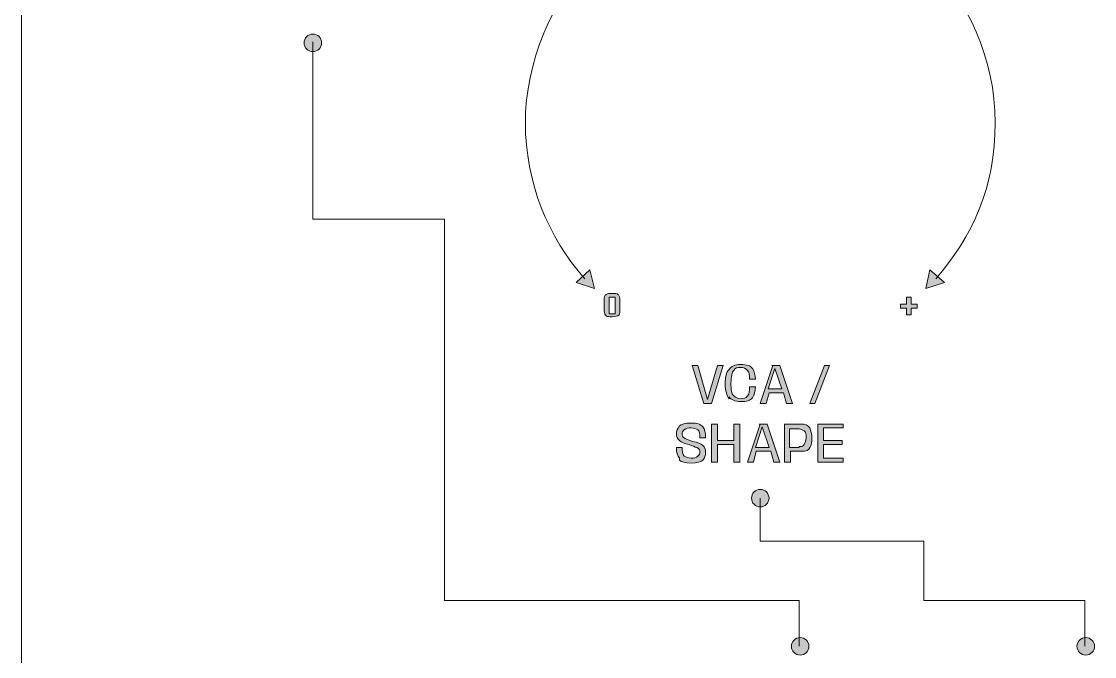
# Model space of a CAD drawing. Header units: millimetres. Extents: x 138 to 215, y 117 to 238.
# Drawn here: x 137.89 to 176.73, y 139.53 to 162.51 of the extents above; entities that cross this region are included whole.
import ezdxf

# ---------------------------------------------------------------- set-up
doc = ezdxf.new("R2010")
doc.units = ezdxf.units.MM
doc.header["$MEASUREMENT"] = 0
doc.layers.add('pink', color=7, linetype='Continuous', lineweight=0)

msp = doc.modelspace()

# ---------------------------------------------------------------- hatches: boundary and pattern name
at = {"layer": 'pink', "true_color": 0xf4a7b0, "transparency": 33554687}
h = msp.add_hatch(color=231, dxfattribs=at)
h.dxf.hatch_style = 2
edge = h.paths.add_edge_path()
edge.add_arc((148.44, 161.74), 0.317, 0, 360)
h = msp.add_hatch(color=231, dxfattribs=at)
h.dxf.hatch_style = 2
h.paths.add_polyline_path([(158.459, 153.52), (158.635, 152.85), (157.965, 153.061)])
h = msp.add_hatch(color=231, dxfattribs=at)
h.dxf.hatch_style = 2
h.paths.add_polyline_path([(170.771, 153.52), (170.63, 152.85), (171.3, 153.061)])
h = msp.add_hatch(color=231, dxfattribs=at)
h.dxf.hatch_style = 2
edge = h.paths.add_edge_path()
edge.add_spline(control_points=[(159.376, 151.933), (159.376, 151.933), (159.376, 152.003), (159.376, 152.038), (159.376, 152.038), (159.376, 152.426), (159.376, 152.426), (159.376, 152.462), (159.376, 152.497), (159.376, 152.532), (159.376, 152.532), (159.306, 152.532), (159.27, 152.532), (159.235, 152.532), (159.165, 152.532), (159.165, 152.532), (159.165, 152.532), (159.165, 152.462), (159.165, 152.426), (159.165, 152.426), (159.165, 152.038), (159.165, 152.038), (159.165, 152.003), (159.165, 151.968), (159.165, 151.933), (159.165, 151.933), (159.235, 151.933), (159.27, 151.933), (159.306, 151.933), (159.376, 151.933), (159.376, 151.933), (159.376, 151.933), (159.376, 151.933), (159.376, 151.933)], knot_values=[0, 0, 0, 0, 1, 1, 1, 2, 2, 2, 3, 3, 3, 4, 4, 4, 5, 5, 5, 6, 6, 6, 7, 7, 7, 8, 8, 8, 9, 9, 9, 10, 10, 10, 11, 11, 11, 11], degree=3, periodic=0)
edge = h.paths.add_edge_path()
edge.add_spline(control_points=[(159.059, 151.862), (159.023, 151.862), (158.988, 151.968), (158.988, 152.038), (158.988, 152.038), (158.988, 152.462), (158.988, 152.462), (158.988, 152.532), (158.988, 152.603), (159.059, 152.638), (159.129, 152.673), (159.165, 152.673), (159.27, 152.673), (159.376, 152.673), (159.447, 152.673), (159.482, 152.638), (159.517, 152.638), (159.553, 152.532), (159.553, 152.462), (159.553, 152.462), (159.553, 152.038), (159.553, 152.038), (159.553, 151.968), (159.553, 151.897), (159.482, 151.862), (159.447, 151.862), (159.376, 151.827), (159.27, 151.827), (159.165, 151.827), (159.094, 151.827), (159.059, 151.862)], knot_values=[0, 0, 0, 0, 1, 1, 1, 2, 2, 2, 3, 3, 3, 4, 4, 4, 5, 5, 5, 6, 6, 6, 7, 7, 7, 8, 8, 8, 9, 9, 9, 10, 10, 10, 10], degree=3, periodic=0)
edge.add_line((159.059, 151.862), (159.059, 151.862))
h = msp.add_hatch(color=231, dxfattribs=at)
h.dxf.hatch_style = 2
h.paths.add_polyline_path([(169.924, 152.144), (169.713, 152.144), (169.713, 152.285), (169.924, 152.285), (169.924, 152.532), (170.101, 152.532), (170.101, 152.285), (170.312, 152.285), (170.312, 152.144), (170.101, 152.144), (170.101, 151.897), (169.924, 151.897)])
h = msp.add_hatch(color=231, dxfattribs=at)
h.dxf.hatch_style = 2
h.paths.add_polyline_path([(162.163, 150.063), (162.375, 150.063), (162.728, 148.828), (163.08, 150.063), (163.292, 150.063), (162.869, 148.687), (162.586, 148.687)])
h = msp.add_hatch(color=231, dxfattribs=at)
h.dxf.hatch_style = 2
edge = h.paths.add_edge_path()
edge.add_spline(control_points=[(163.504, 148.863), (163.433, 148.969), (163.363, 149.146), (163.363, 149.393), (163.363, 149.64), (163.398, 149.816), (163.504, 149.922), (163.574, 150.028), (163.715, 150.098), (163.927, 150.098), (164.139, 150.098), (164.28, 150.063), (164.35, 149.957), (164.421, 149.851), (164.456, 149.71), (164.456, 149.569), (164.456, 149.569), (164.245, 149.569), (164.245, 149.569), (164.245, 149.71), (164.245, 149.816), (164.174, 149.886), (164.103, 149.957), (164.033, 149.992), (163.927, 149.992), (163.821, 149.992), (163.715, 149.992), (163.68, 149.886), (163.61, 149.816), (163.574, 149.675), (163.574, 149.428), (163.574, 149.181), (163.574, 149.04), (163.68, 148.969), (163.751, 148.899), (163.821, 148.863), (163.927, 148.863), (164.033, 148.863), (164.103, 148.863), (164.174, 148.969), (164.245, 149.04), (164.245, 149.146), (164.245, 149.287), (164.245, 149.287), (164.456, 149.287), (164.456, 149.287), (164.456, 149.146), (164.421, 149.005), (164.35, 148.899), (164.28, 148.793), (164.139, 148.758), (163.927, 148.758), (163.715, 148.758), (163.574, 148.828), (163.504, 148.934), (163.504, 148.934), (163.504, 148.863), (163.504, 148.863)], knot_values=[0, 0, 0, 0, 1, 1, 1, 2, 2, 2, 3, 3, 3, 4, 4, 4, 5, 5, 5, 6, 6, 6, 7, 7, 7, 8, 8, 8, 9, 9, 9, 10, 10, 10, 11, 11, 11, 12, 12, 12, 13, 13, 13, 14, 14, 14, 15, 15, 15, 16, 16, 16, 17, 17, 17, 18, 18, 18, 19, 19, 19, 19], degree=3, periodic=0)
h = msp.add_hatch(color=231, dxfattribs=at)
h.dxf.hatch_style = 2
edge = h.paths.add_edge_path()
edge.add_spline(control_points=[(165.409, 149.216), (165.409, 149.216), (165.162, 149.957), (165.162, 149.957), (165.162, 149.957), (165.162, 149.957), (165.162, 149.957), (165.162, 149.957), (164.915, 149.216), (164.915, 149.216), (164.915, 149.216), (165.373, 149.216), (165.373, 149.216), (165.373, 149.216), (165.409, 149.216), (165.409, 149.216), (165.409, 149.216), (165.409, 149.216), (165.409, 149.216)], knot_values=[0, 0, 0, 0, 1, 1, 1, 2, 2, 2, 3, 3, 3, 4, 4, 4, 5, 5, 5, 6, 6, 6, 6], degree=3, periodic=0)
edge = h.paths.add_edge_path()
edge.add_spline(control_points=[(165.056, 150.063), (165.056, 150.063), (165.338, 150.063), (165.338, 150.063), (165.338, 150.063), (165.797, 148.687), (165.797, 148.687), (165.797, 148.687), (165.585, 148.687), (165.585, 148.687), (165.585, 148.687), (165.479, 149.075), (165.479, 149.075), (165.479, 149.075), (164.95, 149.075), (164.95, 149.075), (164.95, 149.075), (164.844, 148.687), (164.844, 148.687), (164.844, 148.687), (164.633, 148.687), (164.633, 148.687), (164.633, 148.687), (165.091, 150.063), (165.091, 150.063), (165.091, 150.063), (165.056, 150.063), (165.056, 150.063)], knot_values=[0, 0, 0, 0, 1, 1, 1, 2, 2, 2, 3, 3, 3, 4, 4, 4, 5, 5, 5, 6, 6, 6, 7, 7, 7, 8, 8, 8, 9, 9, 9, 9], degree=3, periodic=0)
edge.add_line((165.056, 150.063), (165.056, 150.063))
h = msp.add_hatch(color=231, dxfattribs=at)
h.dxf.hatch_style = 2
h.paths.add_polyline_path([(166.961, 150.063), (167.137, 150.063), (166.608, 148.687), (166.432, 148.687)])
h = msp.add_hatch(color=231, dxfattribs=at)
h.dxf.hatch_style = 2
edge = h.paths.add_edge_path()
edge.add_spline(control_points=[(161.705, 146.711), (161.634, 146.782), (161.599, 146.923), (161.599, 147.1), (161.599, 147.1), (161.81, 147.1), (161.81, 147.1), (161.81, 146.958), (161.81, 146.853), (161.881, 146.782), (161.951, 146.747), (162.022, 146.711), (162.128, 146.711), (162.234, 146.711), (162.304, 146.711), (162.375, 146.782), (162.445, 146.817), (162.445, 146.888), (162.445, 146.923), (162.445, 146.958), (162.445, 147.064), (162.34, 147.1), (162.269, 147.1), (162.163, 147.17), (162.057, 147.205), (161.881, 147.241), (161.775, 147.276), (161.705, 147.346), (161.634, 147.417), (161.599, 147.488), (161.599, 147.593), (161.599, 147.699), (161.634, 147.77), (161.705, 147.876), (161.775, 147.946), (161.916, 147.981), (162.128, 147.981), (162.34, 147.981), (162.481, 147.946), (162.551, 147.84), (162.622, 147.77), (162.657, 147.629), (162.657, 147.452), (162.657, 147.452), (162.445, 147.452), (162.445, 147.452), (162.445, 147.593), (162.445, 147.699), (162.375, 147.735), (162.304, 147.77), (162.234, 147.805), (162.128, 147.805), (162.022, 147.805), (161.951, 147.805), (161.881, 147.735), (161.81, 147.699), (161.81, 147.629), (161.81, 147.593), (161.81, 147.558), (161.81, 147.452), (161.916, 147.417), (162.022, 147.382), (162.093, 147.346), (162.198, 147.311), (162.375, 147.276), (162.481, 147.241), (162.551, 147.17), (162.622, 147.1), (162.657, 147.029), (162.657, 146.923), (162.657, 146.817), (162.622, 146.711), (162.551, 146.641), (162.481, 146.57), (162.34, 146.535), (162.128, 146.535), (161.916, 146.535), (161.775, 146.57), (161.705, 146.641), (161.705, 146.641), (161.705, 146.711), (161.705, 146.711)], knot_values=[0, 0, 0, 0, 1, 1, 1, 2, 2, 2, 3, 3, 3, 4, 4, 4, 5, 5, 5, 6, 6, 6, 7, 7, 7, 8, 8, 8, 9, 9, 9, 10, 10, 10, 11, 11, 11, 12, 12, 12, 13, 13, 13, 14, 14, 14, 15, 15, 15, 16, 16, 16, 17, 17, 17, 18, 18, 18, 19, 19, 19, 20, 20, 20, 21, 21, 21, 22, 22, 22, 23, 23, 23, 24, 24, 24, 25, 25, 25, 26, 26, 26, 27, 27, 27, 27], degree=3, periodic=0)
h = msp.add_hatch(color=231, dxfattribs=at)
h.dxf.hatch_style = 2
h.paths.add_polyline_path([(162.869, 147.946), (163.08, 147.946), (163.08, 147.346), (163.68, 147.346), (163.68, 147.946), (163.892, 147.946), (163.892, 146.57), (163.68, 146.57), (163.68, 147.205), (163.08, 147.205), (163.08, 146.57), (162.869, 146.57)])
h = msp.add_hatch(color=231, dxfattribs=at)
h.dxf.hatch_style = 2
edge = h.paths.add_edge_path()
edge.add_spline(control_points=[(164.95, 147.1), (164.95, 147.1), (164.703, 147.84), (164.703, 147.84), (164.703, 147.84), (164.703, 147.84), (164.703, 147.84), (164.703, 147.84), (164.456, 147.1), (164.456, 147.1), (164.456, 147.1), (164.915, 147.1), (164.915, 147.1), (164.915, 147.1), (164.95, 147.1), (164.95, 147.1), (164.95, 147.1), (164.95, 147.1), (164.95, 147.1)], knot_values=[0, 0, 0, 0, 1, 1, 1, 2, 2, 2, 3, 3, 3, 4, 4, 4, 5, 5, 5, 6, 6, 6, 6], degree=3, periodic=0)
edge = h.paths.add_edge_path()
edge.add_spline(control_points=[(164.597, 147.946), (164.597, 147.946), (164.88, 147.946), (164.88, 147.946), (164.88, 147.946), (165.338, 146.57), (165.338, 146.57), (165.338, 146.57), (165.126, 146.57), (165.126, 146.57), (165.126, 146.57), (165.021, 146.958), (165.021, 146.958), (165.021, 146.958), (164.491, 146.958), (164.491, 146.958), (164.491, 146.958), (164.386, 146.57), (164.386, 146.57), (164.386, 146.57), (164.174, 146.57), (164.174, 146.57), (164.174, 146.57), (164.633, 147.946), (164.633, 147.946), (164.633, 147.946), (164.597, 147.946), (164.597, 147.946)], knot_values=[0, 0, 0, 0, 1, 1, 1, 2, 2, 2, 3, 3, 3, 4, 4, 4, 5, 5, 5, 6, 6, 6, 7, 7, 7, 8, 8, 8, 9, 9, 9, 9], degree=3, periodic=0)
edge.add_line((164.597, 147.946), (164.597, 147.946))
h = msp.add_hatch(color=231, dxfattribs=at)
h.dxf.hatch_style = 2
edge = h.paths.add_edge_path()
edge.add_spline(control_points=[(166.044, 147.135), (166.15, 147.135), (166.185, 147.135), (166.22, 147.205), (166.255, 147.276), (166.291, 147.346), (166.291, 147.452), (166.291, 147.558), (166.291, 147.664), (166.22, 147.699), (166.15, 147.735), (166.114, 147.77), (166.044, 147.77), (166.044, 147.77), (165.691, 147.77), (165.691, 147.77), (165.691, 147.77), (165.691, 147.1), (165.691, 147.1), (165.691, 147.1), (166.044, 147.1), (166.044, 147.1), (166.044, 147.1), (166.044, 147.135), (166.044, 147.135), (166.044, 147.135), (166.044, 147.135), (166.044, 147.135)], knot_values=[0, 0, 0, 0, 1, 1, 1, 2, 2, 2, 3, 3, 3, 4, 4, 4, 5, 5, 5, 6, 6, 6, 7, 7, 7, 8, 8, 8, 9, 9, 9, 9], degree=3, periodic=0)
edge = h.paths.add_edge_path()
edge.add_spline(control_points=[(165.515, 147.946), (165.515, 147.946), (166.114, 147.946), (166.114, 147.946), (166.255, 147.946), (166.361, 147.911), (166.432, 147.805), (166.467, 147.699), (166.502, 147.593), (166.502, 147.452), (166.502, 147.311), (166.502, 147.205), (166.432, 147.1), (166.396, 146.994), (166.291, 146.958), (166.114, 146.958), (166.114, 146.958), (165.726, 146.958), (165.726, 146.958), (165.726, 146.958), (165.726, 146.57), (165.726, 146.57), (165.726, 146.57), (165.515, 146.57), (165.515, 146.57), (165.515, 146.57), (165.515, 147.946), (165.515, 147.946)], knot_values=[0, 0, 0, 0, 1, 1, 1, 2, 2, 2, 3, 3, 3, 4, 4, 4, 5, 5, 5, 6, 6, 6, 7, 7, 7, 8, 8, 8, 9, 9, 9, 9], degree=3, periodic=0)
edge.add_line((165.515, 147.946), (165.515, 147.946))
h = msp.add_hatch(color=231, dxfattribs=at)
h.dxf.hatch_style = 2
h.paths.add_polyline_path([(166.714, 147.946), (167.631, 147.946), (167.631, 147.805), (166.926, 147.805), (166.926, 147.346), (167.596, 147.346), (167.596, 147.205), (166.926, 147.205), (166.926, 146.711), (167.631, 146.711), (167.631, 146.57), (166.714, 146.57), (166.714, 147.946)])
h = msp.add_hatch(color=231, dxfattribs=at)
h.dxf.hatch_style = 2
edge = h.paths.add_edge_path()
edge.add_arc((164.633, 145.265), 0.317, 0, 360)
h = msp.add_hatch(color=231, dxfattribs=at)
h.dxf.hatch_style = 2
edge = h.paths.add_edge_path()
edge.add_arc((166.079, 139.903), 0.317, 0, 360)
h = msp.add_hatch(color=231, dxfattribs=at)
h.dxf.hatch_style = 2
edge = h.paths.add_edge_path()
edge.add_arc((176.415, 139.903), 0.317, 0, 360)

# ---------------------------------------------------------------- linework, layer by layer
at = {"layer": 'pink', "color": 231, "lineweight": 18, "true_color": 0xf4a7b0}
for points in [[(155.778, 126.391), (155.778, 125.227), (137.892, 125.227), (137.892, 184.494), (139.233, 184.494)], [(166.044, 139.903), (166.044, 141.561), (153.203, 141.561), (153.203, 155.355), (148.44, 155.355), (148.44, 161.775)], [(176.38, 139.903), (176.38, 141.561), (170.559, 141.561), (170.559, 143.713), (164.633, 143.713), (164.633, 145.265)]]:
    msp.add_lwpolyline(points, dxfattribs=at)
at = {"layer": 'pink', "color": 18, "lineweight": 0, "true_color": 0x000000}
for points in [[(158.459, 153.52), (158.635, 152.85), (157.965, 153.061)], [(158.459, 153.52), (158.635, 152.85), (157.965, 153.061)], [(170.771, 153.52), (170.63, 152.85), (171.3, 153.061)], [(170.771, 153.52), (170.63, 152.85), (171.3, 153.061)], [(169.924, 152.144), (169.713, 152.144), (169.713, 152.285), (169.924, 152.285), (169.924, 152.532), (170.101, 152.532), (170.101, 152.285), (170.312, 152.285), (170.312, 152.144), (170.101, 152.144), (170.101, 151.897), (169.924, 151.897)], [(169.924, 152.144), (169.713, 152.144), (169.713, 152.285), (169.924, 152.285), (169.924, 152.532), (170.101, 152.532), (170.101, 152.285), (170.312, 152.285), (170.312, 152.144), (170.101, 152.144), (170.101, 151.897), (169.924, 151.897)], [(162.163, 150.063), (162.375, 150.063), (162.728, 148.828), (162.728, 148.828), (163.08, 150.063), (163.292, 150.063), (162.869, 148.687), (162.586, 148.687)], [(162.163, 150.063), (162.375, 150.063), (162.728, 148.828), (162.728, 148.828), (163.08, 150.063), (163.292, 150.063), (162.869, 148.687), (162.586, 148.687)], [(165.056, 150.063), (165.338, 150.063), (165.797, 148.687), (165.585, 148.687), (165.479, 149.075), (164.95, 149.075), (164.844, 148.687), (164.633, 148.687), (165.091, 150.063)], [(165.056, 150.063), (165.338, 150.063), (165.797, 148.687), (165.585, 148.687), (165.479, 149.075), (164.95, 149.075), (164.844, 148.687), (164.633, 148.687), (165.091, 150.063)], [(165.409, 149.216), (165.162, 149.957), (165.162, 149.957), (164.915, 149.216), (165.373, 149.216)], [(165.409, 149.216), (165.162, 149.957), (165.162, 149.957), (164.915, 149.216), (165.373, 149.216)], [(166.961, 150.063), (167.137, 150.063), (166.608, 148.687), (166.432, 148.687)], [(166.961, 150.063), (167.137, 150.063), (166.608, 148.687), (166.432, 148.687)], [(162.869, 147.946), (163.08, 147.946), (163.08, 147.346), (163.68, 147.346), (163.68, 147.946), (163.892, 147.946), (163.892, 146.57), (163.68, 146.57), (163.68, 147.205), (163.08, 147.205), (163.08, 146.57), (162.869, 146.57)], [(162.869, 147.946), (163.08, 147.946), (163.08, 147.346), (163.68, 147.346), (163.68, 147.946), (163.892, 147.946), (163.892, 146.57), (163.68, 146.57), (163.68, 147.205), (163.08, 147.205), (163.08, 146.57), (162.869, 146.57)], [(164.597, 147.946), (164.88, 147.946), (165.338, 146.57), (165.126, 146.57), (165.021, 146.958), (164.491, 146.958), (164.386, 146.57), (164.174, 146.57), (164.633, 147.946)], [(164.597, 147.946), (164.88, 147.946), (165.338, 146.57), (165.126, 146.57), (165.021, 146.958), (164.491, 146.958), (164.386, 146.57), (164.174, 146.57), (164.633, 147.946)], [(164.95, 147.1), (164.703, 147.84), (164.703, 147.84), (164.456, 147.1), (164.915, 147.1)], [(164.95, 147.1), (164.703, 147.84), (164.703, 147.84), (164.456, 147.1), (164.915, 147.1)], [(166.714, 147.946), (167.631, 147.946), (167.631, 147.805), (166.926, 147.805), (166.926, 147.346), (167.596, 147.346), (167.596, 147.205), (166.926, 147.205), (166.926, 146.711), (167.631, 146.711), (167.631, 146.57), (166.714, 146.57), (166.714, 147.946)], [(166.714, 147.946), (167.631, 147.946), (167.631, 147.805), (166.926, 147.805), (166.926, 147.346), (167.596, 147.346), (167.596, 147.205), (166.926, 147.205), (166.926, 146.711), (167.631, 146.711), (167.631, 146.57), (166.714, 146.57), (166.714, 147.946)]]:
    msp.add_lwpolyline(points, close=True, dxfattribs=at)
at = {"layer": 'pink'}
for points in [[(158.459, 153.52), (158.635, 152.85), (157.965, 153.061)], [(170.771, 153.52), (170.63, 152.85), (171.3, 153.061)], [(169.924, 152.144), (169.713, 152.144), (169.713, 152.285), (169.924, 152.285), (169.924, 152.532), (170.101, 152.532), (170.101, 152.285), (170.312, 152.285), (170.312, 152.144), (170.101, 152.144), (170.101, 151.897), (169.924, 151.897)], [(162.163, 150.063), (162.375, 150.063), (162.728, 148.828), (163.08, 150.063), (163.292, 150.063), (162.869, 148.687), (162.586, 148.687)], [(166.961, 150.063), (167.137, 150.063), (166.608, 148.687), (166.432, 148.687)], [(162.869, 147.946), (163.08, 147.946), (163.08, 147.346), (163.68, 147.346), (163.68, 147.946), (163.892, 147.946), (163.892, 146.57), (163.68, 146.57), (163.68, 147.205), (163.08, 147.205), (163.08, 146.57), (162.869, 146.57)], [(166.714, 147.946), (167.631, 147.946), (167.631, 147.805), (166.926, 147.805), (166.926, 147.346), (167.596, 147.346), (167.596, 147.205), (166.926, 147.205), (166.926, 146.711), (167.631, 146.711), (167.631, 146.57), (166.714, 146.57), (166.714, 147.946)]]:
    msp.add_lwpolyline(points, close=True, dxfattribs=at)
at = {"layer": 'pink', "color": 18, "lineweight": 0, "true_color": 0x000000}
for centre in [(148.44, 161.74), (148.44, 161.74), (164.633, 145.265), (164.633, 145.265), (166.079, 139.903), (166.079, 139.903), (176.415, 139.903), (176.415, 139.903)]:
    msp.add_circle(centre, 0.317, dxfattribs=at)
at = {"layer": 'pink'}
for centre in [(148.44, 161.74), (164.633, 145.265), (166.079, 139.903), (176.415, 139.903)]:
    msp.add_circle(centre, 0.317, dxfattribs=at)
at = {"layer": 'pink', "color": 231, "lineweight": 18, "true_color": 0xf4a7b0}
msp.add_open_spline([(158.283, 153.203), (156.942, 154.72), (156.131, 156.695), (156.131, 158.847), (156.131, 160.999), (157.083, 163.327), (158.635, 164.844), (160.188, 166.361), (162.304, 167.349), (164.633, 167.349), (166.961, 167.349), (169.113, 166.396), (170.63, 164.844), (172.147, 163.292), (173.135, 161.175), (173.135, 158.847), (173.135, 156.519), (172.323, 154.72), (170.983, 153.203)], degree=3, knots=[0, 0, 0, 0, 1, 1, 1, 2, 2, 2, 3, 3, 3, 4, 4, 4, 5, 5, 5, 6, 6, 6, 6], dxfattribs=at)
at = {"layer": 'pink', "color": 18, "lineweight": 0, "true_color": 0x000000}
for points, knots in [([(159.059, 151.862), (159.023, 151.862), (158.988, 151.968), (158.988, 152.038), (158.988, 152.038), (158.988, 152.462), (158.988, 152.462), (158.988, 152.532), (158.988, 152.603), (159.059, 152.638), (159.129, 152.673), (159.165, 152.673), (159.27, 152.673), (159.376, 152.673), (159.447, 152.673), (159.482, 152.638), (159.517, 152.638), (159.553, 152.532), (159.553, 152.462), (159.553, 152.462), (159.553, 152.038), (159.553, 152.038), (159.553, 151.968), (159.553, 151.897), (159.482, 151.862), (159.447, 151.862), (159.376, 151.827), (159.27, 151.827), (159.165, 151.827), (159.094, 151.827), (159.059, 151.862)], [0, 0, 0, 0, 1, 1, 1, 2, 2, 2, 3, 3, 3, 4, 4, 4, 5, 5, 5, 6, 6, 6, 7, 7, 7, 8, 8, 8, 9, 9, 9, 10, 10, 10, 10]), ([(159.059, 151.862), (159.023, 151.862), (158.988, 151.968), (158.988, 152.038), (158.988, 152.038), (158.988, 152.462), (158.988, 152.462), (158.988, 152.532), (158.988, 152.603), (159.059, 152.638), (159.129, 152.673), (159.165, 152.673), (159.27, 152.673), (159.376, 152.673), (159.447, 152.673), (159.482, 152.638), (159.517, 152.638), (159.553, 152.532), (159.553, 152.462), (159.553, 152.462), (159.553, 152.038), (159.553, 152.038), (159.553, 151.968), (159.553, 151.897), (159.482, 151.862), (159.447, 151.862), (159.376, 151.827), (159.27, 151.827), (159.165, 151.827), (159.094, 151.827), (159.059, 151.862)], [0, 0, 0, 0, 1, 1, 1, 2, 2, 2, 3, 3, 3, 4, 4, 4, 5, 5, 5, 6, 6, 6, 7, 7, 7, 8, 8, 8, 9, 9, 9, 10, 10, 10, 10]), ([(159.376, 151.933), (159.376, 151.933), (159.376, 152.003), (159.376, 152.038), (159.376, 152.038), (159.376, 152.426), (159.376, 152.426), (159.376, 152.462), (159.376, 152.497), (159.376, 152.532), (159.376, 152.532), (159.306, 152.532), (159.27, 152.532), (159.235, 152.532), (159.165, 152.532), (159.165, 152.532), (159.165, 152.532), (159.165, 152.462), (159.165, 152.426), (159.165, 152.426), (159.165, 152.038), (159.165, 152.038), (159.165, 152.003), (159.165, 151.968), (159.165, 151.933), (159.165, 151.933), (159.235, 151.933), (159.27, 151.933), (159.306, 151.933), (159.376, 151.933), (159.376, 151.933)], [0, 0, 0, 0, 1, 1, 1, 2, 2, 2, 3, 3, 3, 4, 4, 4, 5, 5, 5, 6, 6, 6, 7, 7, 7, 8, 8, 8, 9, 9, 9, 10, 10, 10, 10]), ([(159.376, 151.933), (159.376, 151.933), (159.376, 152.003), (159.376, 152.038), (159.376, 152.038), (159.376, 152.426), (159.376, 152.426), (159.376, 152.462), (159.376, 152.497), (159.376, 152.532), (159.376, 152.532), (159.306, 152.532), (159.27, 152.532), (159.235, 152.532), (159.165, 152.532), (159.165, 152.532), (159.165, 152.532), (159.165, 152.462), (159.165, 152.426), (159.165, 152.426), (159.165, 152.038), (159.165, 152.038), (159.165, 152.003), (159.165, 151.968), (159.165, 151.933), (159.165, 151.933), (159.235, 151.933), (159.27, 151.933), (159.306, 151.933), (159.376, 151.933), (159.376, 151.933)], [0, 0, 0, 0, 1, 1, 1, 2, 2, 2, 3, 3, 3, 4, 4, 4, 5, 5, 5, 6, 6, 6, 7, 7, 7, 8, 8, 8, 9, 9, 9, 10, 10, 10, 10]), ([(163.504, 148.863), (163.433, 148.969), (163.363, 149.146), (163.363, 149.393), (163.363, 149.64), (163.398, 149.816), (163.504, 149.922), (163.574, 150.028), (163.715, 150.098), (163.927, 150.098), (164.139, 150.098), (164.28, 150.063), (164.35, 149.957), (164.421, 149.851), (164.456, 149.71), (164.456, 149.569), (164.456, 149.569), (164.245, 149.569), (164.245, 149.569), (164.245, 149.71), (164.245, 149.816), (164.174, 149.886), (164.103, 149.957), (164.033, 149.992), (163.927, 149.992), (163.821, 149.992), (163.715, 149.992), (163.68, 149.886), (163.61, 149.816), (163.574, 149.675), (163.574, 149.428), (163.574, 149.181), (163.574, 149.04), (163.68, 148.969), (163.751, 148.899), (163.821, 148.863), (163.927, 148.863), (164.033, 148.863), (164.103, 148.863), (164.174, 148.969), (164.245, 149.04), (164.245, 149.146), (164.245, 149.287), (164.245, 149.287), (164.456, 149.287), (164.456, 149.287), (164.456, 149.146), (164.421, 149.005), (164.35, 148.899), (164.28, 148.793), (164.139, 148.758), (163.927, 148.758), (163.715, 148.758), (163.574, 148.828), (163.504, 148.934), (163.504, 148.934), (163.504, 148.863), (163.504, 148.863)], [0, 0, 0, 0, 1, 1, 1, 2, 2, 2, 3, 3, 3, 4, 4, 4, 5, 5, 5, 6, 6, 6, 7, 7, 7, 8, 8, 8, 9, 9, 9, 10, 10, 10, 11, 11, 11, 12, 12, 12, 13, 13, 13, 14, 14, 14, 15, 15, 15, 16, 16, 16, 17, 17, 17, 18, 18, 18, 19, 19, 19, 19]), ([(163.504, 148.863), (163.433, 148.969), (163.363, 149.146), (163.363, 149.393), (163.363, 149.64), (163.398, 149.816), (163.504, 149.922), (163.574, 150.028), (163.715, 150.098), (163.927, 150.098), (164.139, 150.098), (164.28, 150.063), (164.35, 149.957), (164.421, 149.851), (164.456, 149.71), (164.456, 149.569), (164.456, 149.569), (164.245, 149.569), (164.245, 149.569), (164.245, 149.71), (164.245, 149.816), (164.174, 149.886), (164.103, 149.957), (164.033, 149.992), (163.927, 149.992), (163.821, 149.992), (163.715, 149.992), (163.68, 149.886), (163.61, 149.816), (163.574, 149.675), (163.574, 149.428), (163.574, 149.181), (163.574, 149.04), (163.68, 148.969), (163.751, 148.899), (163.821, 148.863), (163.927, 148.863), (164.033, 148.863), (164.103, 148.863), (164.174, 148.969), (164.245, 149.04), (164.245, 149.146), (164.245, 149.287), (164.245, 149.287), (164.456, 149.287), (164.456, 149.287), (164.456, 149.146), (164.421, 149.005), (164.35, 148.899), (164.28, 148.793), (164.139, 148.758), (163.927, 148.758), (163.715, 148.758), (163.574, 148.828), (163.504, 148.934), (163.504, 148.934), (163.504, 148.863), (163.504, 148.863)], [0, 0, 0, 0, 1, 1, 1, 2, 2, 2, 3, 3, 3, 4, 4, 4, 5, 5, 5, 6, 6, 6, 7, 7, 7, 8, 8, 8, 9, 9, 9, 10, 10, 10, 11, 11, 11, 12, 12, 12, 13, 13, 13, 14, 14, 14, 15, 15, 15, 16, 16, 16, 17, 17, 17, 18, 18, 18, 19, 19, 19, 19]), ([(161.705, 146.711), (161.634, 146.782), (161.599, 146.923), (161.599, 147.1), (161.599, 147.1), (161.81, 147.1), (161.81, 147.1), (161.81, 146.958), (161.81, 146.853), (161.881, 146.782), (161.951, 146.747), (162.022, 146.711), (162.128, 146.711), (162.234, 146.711), (162.304, 146.711), (162.375, 146.782), (162.445, 146.817), (162.445, 146.888), (162.445, 146.923), (162.445, 146.958), (162.445, 147.064), (162.34, 147.1), (162.269, 147.1), (162.163, 147.17), (162.057, 147.205), (161.881, 147.241), (161.775, 147.276), (161.705, 147.346), (161.634, 147.417), (161.599, 147.488), (161.599, 147.593), (161.599, 147.699), (161.634, 147.77), (161.705, 147.876), (161.775, 147.946), (161.916, 147.981), (162.128, 147.981), (162.34, 147.981), (162.481, 147.946), (162.551, 147.84), (162.622, 147.77), (162.657, 147.629), (162.657, 147.452), (162.657, 147.452), (162.445, 147.452), (162.445, 147.452), (162.445, 147.593), (162.445, 147.699), (162.375, 147.735), (162.304, 147.77), (162.234, 147.805), (162.128, 147.805), (162.022, 147.805), (161.951, 147.805), (161.881, 147.735), (161.81, 147.699), (161.81, 147.629), (161.81, 147.593), (161.81, 147.558), (161.81, 147.452), (161.916, 147.417), (162.022, 147.382), (162.093, 147.346), (162.198, 147.311), (162.375, 147.276), (162.481, 147.241), (162.551, 147.17), (162.622, 147.1), (162.657, 147.029), (162.657, 146.923), (162.657, 146.817), (162.622, 146.711), (162.551, 146.641), (162.481, 146.57), (162.34, 146.535), (162.128, 146.535), (161.916, 146.535), (161.775, 146.57), (161.705, 146.641), (161.705, 146.641), (161.705, 146.711), (161.705, 146.711)], [0, 0, 0, 0, 1, 1, 1, 2, 2, 2, 3, 3, 3, 4, 4, 4, 5, 5, 5, 6, 6, 6, 7, 7, 7, 8, 8, 8, 9, 9, 9, 10, 10, 10, 11, 11, 11, 12, 12, 12, 13, 13, 13, 14, 14, 14, 15, 15, 15, 16, 16, 16, 17, 17, 17, 18, 18, 18, 19, 19, 19, 20, 20, 20, 21, 21, 21, 22, 22, 22, 23, 23, 23, 24, 24, 24, 25, 25, 25, 26, 26, 26, 27, 27, 27, 27]), ([(161.705, 146.711), (161.634, 146.782), (161.599, 146.923), (161.599, 147.1), (161.599, 147.1), (161.81, 147.1), (161.81, 147.1), (161.81, 146.958), (161.81, 146.853), (161.881, 146.782), (161.951, 146.747), (162.022, 146.711), (162.128, 146.711), (162.234, 146.711), (162.304, 146.711), (162.375, 146.782), (162.445, 146.817), (162.445, 146.888), (162.445, 146.923), (162.445, 146.958), (162.445, 147.064), (162.34, 147.1), (162.269, 147.1), (162.163, 147.17), (162.057, 147.205), (161.881, 147.241), (161.775, 147.276), (161.705, 147.346), (161.634, 147.417), (161.599, 147.488), (161.599, 147.593), (161.599, 147.699), (161.634, 147.77), (161.705, 147.876), (161.775, 147.946), (161.916, 147.981), (162.128, 147.981), (162.34, 147.981), (162.481, 147.946), (162.551, 147.84), (162.622, 147.77), (162.657, 147.629), (162.657, 147.452), (162.657, 147.452), (162.445, 147.452), (162.445, 147.452), (162.445, 147.593), (162.445, 147.699), (162.375, 147.735), (162.304, 147.77), (162.234, 147.805), (162.128, 147.805), (162.022, 147.805), (161.951, 147.805), (161.881, 147.735), (161.81, 147.699), (161.81, 147.629), (161.81, 147.593), (161.81, 147.558), (161.81, 147.452), (161.916, 147.417), (162.022, 147.382), (162.093, 147.346), (162.198, 147.311), (162.375, 147.276), (162.481, 147.241), (162.551, 147.17), (162.622, 147.1), (162.657, 147.029), (162.657, 146.923), (162.657, 146.817), (162.622, 146.711), (162.551, 146.641), (162.481, 146.57), (162.34, 146.535), (162.128, 146.535), (161.916, 146.535), (161.775, 146.57), (161.705, 146.641), (161.705, 146.641), (161.705, 146.711), (161.705, 146.711)], [0, 0, 0, 0, 1, 1, 1, 2, 2, 2, 3, 3, 3, 4, 4, 4, 5, 5, 5, 6, 6, 6, 7, 7, 7, 8, 8, 8, 9, 9, 9, 10, 10, 10, 11, 11, 11, 12, 12, 12, 13, 13, 13, 14, 14, 14, 15, 15, 15, 16, 16, 16, 17, 17, 17, 18, 18, 18, 19, 19, 19, 20, 20, 20, 21, 21, 21, 22, 22, 22, 23, 23, 23, 24, 24, 24, 25, 25, 25, 26, 26, 26, 27, 27, 27, 27]), ([(165.515, 147.946), (165.515, 147.946), (166.114, 147.946), (166.114, 147.946), (166.255, 147.946), (166.361, 147.911), (166.432, 147.805), (166.467, 147.699), (166.502, 147.593), (166.502, 147.452), (166.502, 147.311), (166.502, 147.205), (166.432, 147.1), (166.396, 146.994), (166.291, 146.958), (166.114, 146.958), (166.114, 146.958), (165.726, 146.958), (165.726, 146.958), (165.726, 146.958), (165.726, 146.57), (165.726, 146.57), (165.726, 146.57), (165.515, 146.57), (165.515, 146.57), (165.515, 146.57), (165.515, 147.946), (165.515, 147.946)], [0, 0, 0, 0, 1, 1, 1, 2, 2, 2, 3, 3, 3, 4, 4, 4, 5, 5, 5, 6, 6, 6, 7, 7, 7, 8, 8, 8, 9, 9, 9, 9]), ([(165.515, 147.946), (165.515, 147.946), (166.114, 147.946), (166.114, 147.946), (166.255, 147.946), (166.361, 147.911), (166.432, 147.805), (166.467, 147.699), (166.502, 147.593), (166.502, 147.452), (166.502, 147.311), (166.502, 147.205), (166.432, 147.1), (166.396, 146.994), (166.291, 146.958), (166.114, 146.958), (166.114, 146.958), (165.726, 146.958), (165.726, 146.958), (165.726, 146.958), (165.726, 146.57), (165.726, 146.57), (165.726, 146.57), (165.515, 146.57), (165.515, 146.57), (165.515, 146.57), (165.515, 147.946), (165.515, 147.946)], [0, 0, 0, 0, 1, 1, 1, 2, 2, 2, 3, 3, 3, 4, 4, 4, 5, 5, 5, 6, 6, 6, 7, 7, 7, 8, 8, 8, 9, 9, 9, 9]), ([(166.044, 147.135), (166.15, 147.135), (166.185, 147.135), (166.22, 147.205), (166.255, 147.276), (166.291, 147.346), (166.291, 147.452), (166.291, 147.558), (166.291, 147.664), (166.22, 147.699), (166.15, 147.735), (166.114, 147.77), (166.044, 147.77), (166.044, 147.77), (165.691, 147.77), (165.691, 147.77), (165.691, 147.77), (165.691, 147.1), (165.691, 147.1), (165.691, 147.1), (166.044, 147.1), (166.044, 147.1), (166.044, 147.1), (166.044, 147.135), (166.044, 147.135)], [0, 0, 0, 0, 1, 1, 1, 2, 2, 2, 3, 3, 3, 4, 4, 4, 5, 5, 5, 6, 6, 6, 7, 7, 7, 8, 8, 8, 8]), ([(166.044, 147.135), (166.15, 147.135), (166.185, 147.135), (166.22, 147.205), (166.255, 147.276), (166.291, 147.346), (166.291, 147.452), (166.291, 147.558), (166.291, 147.664), (166.22, 147.699), (166.15, 147.735), (166.114, 147.77), (166.044, 147.77), (166.044, 147.77), (165.691, 147.77), (165.691, 147.77), (165.691, 147.77), (165.691, 147.1), (165.691, 147.1), (165.691, 147.1), (166.044, 147.1), (166.044, 147.1), (166.044, 147.1), (166.044, 147.135), (166.044, 147.135)], [0, 0, 0, 0, 1, 1, 1, 2, 2, 2, 3, 3, 3, 4, 4, 4, 5, 5, 5, 6, 6, 6, 7, 7, 7, 8, 8, 8, 8])]:
    msp.add_open_spline(points, degree=3, knots=knots, dxfattribs=at)
at = {"layer": 'pink'}
for points, knots in [([(159.059, 151.862), (159.023, 151.862), (158.988, 151.968), (158.988, 152.038), (158.988, 152.038), (158.988, 152.462), (158.988, 152.462), (158.988, 152.532), (158.988, 152.603), (159.059, 152.638), (159.129, 152.673), (159.165, 152.673), (159.27, 152.673), (159.376, 152.673), (159.447, 152.673), (159.482, 152.638), (159.517, 152.638), (159.553, 152.532), (159.553, 152.462), (159.553, 152.462), (159.553, 152.038), (159.553, 152.038), (159.553, 151.968), (159.553, 151.897), (159.482, 151.862), (159.447, 151.862), (159.376, 151.827), (159.27, 151.827), (159.165, 151.827), (159.094, 151.827), (159.059, 151.862)], [0, 0, 0, 0, 1, 1, 1, 2, 2, 2, 3, 3, 3, 4, 4, 4, 5, 5, 5, 6, 6, 6, 7, 7, 7, 8, 8, 8, 9, 9, 9, 10, 10, 10, 10]), ([(159.376, 151.933), (159.376, 151.933), (159.376, 152.003), (159.376, 152.038), (159.376, 152.038), (159.376, 152.426), (159.376, 152.426), (159.376, 152.462), (159.376, 152.497), (159.376, 152.532), (159.376, 152.532), (159.306, 152.532), (159.27, 152.532), (159.235, 152.532), (159.165, 152.532), (159.165, 152.532), (159.165, 152.532), (159.165, 152.462), (159.165, 152.426), (159.165, 152.426), (159.165, 152.038), (159.165, 152.038), (159.165, 152.003), (159.165, 151.968), (159.165, 151.933), (159.165, 151.933), (159.235, 151.933), (159.27, 151.933), (159.306, 151.933), (159.376, 151.933), (159.376, 151.933), (159.376, 151.933), (159.376, 151.933), (159.376, 151.933)], [0, 0, 0, 0, 1, 1, 1, 2, 2, 2, 3, 3, 3, 4, 4, 4, 5, 5, 5, 6, 6, 6, 7, 7, 7, 8, 8, 8, 9, 9, 9, 10, 10, 10, 11, 11, 11, 11]), ([(163.504, 148.863), (163.433, 148.969), (163.363, 149.146), (163.363, 149.393), (163.363, 149.64), (163.398, 149.816), (163.504, 149.922), (163.574, 150.028), (163.715, 150.098), (163.927, 150.098), (164.139, 150.098), (164.28, 150.063), (164.35, 149.957), (164.421, 149.851), (164.456, 149.71), (164.456, 149.569), (164.456, 149.569), (164.245, 149.569), (164.245, 149.569), (164.245, 149.71), (164.245, 149.816), (164.174, 149.886), (164.103, 149.957), (164.033, 149.992), (163.927, 149.992), (163.821, 149.992), (163.715, 149.992), (163.68, 149.886), (163.61, 149.816), (163.574, 149.675), (163.574, 149.428), (163.574, 149.181), (163.574, 149.04), (163.68, 148.969), (163.751, 148.899), (163.821, 148.863), (163.927, 148.863), (164.033, 148.863), (164.103, 148.863), (164.174, 148.969), (164.245, 149.04), (164.245, 149.146), (164.245, 149.287), (164.245, 149.287), (164.456, 149.287), (164.456, 149.287), (164.456, 149.146), (164.421, 149.005), (164.35, 148.899), (164.28, 148.793), (164.139, 148.758), (163.927, 148.758), (163.715, 148.758), (163.574, 148.828), (163.504, 148.934), (163.504, 148.934), (163.504, 148.863), (163.504, 148.863)], [0, 0, 0, 0, 1, 1, 1, 2, 2, 2, 3, 3, 3, 4, 4, 4, 5, 5, 5, 6, 6, 6, 7, 7, 7, 8, 8, 8, 9, 9, 9, 10, 10, 10, 11, 11, 11, 12, 12, 12, 13, 13, 13, 14, 14, 14, 15, 15, 15, 16, 16, 16, 17, 17, 17, 18, 18, 18, 19, 19, 19, 19]), ([(165.056, 150.063), (165.056, 150.063), (165.338, 150.063), (165.338, 150.063), (165.338, 150.063), (165.797, 148.687), (165.797, 148.687), (165.797, 148.687), (165.585, 148.687), (165.585, 148.687), (165.585, 148.687), (165.479, 149.075), (165.479, 149.075), (165.479, 149.075), (164.95, 149.075), (164.95, 149.075), (164.95, 149.075), (164.844, 148.687), (164.844, 148.687), (164.844, 148.687), (164.633, 148.687), (164.633, 148.687), (164.633, 148.687), (165.091, 150.063), (165.091, 150.063), (165.091, 150.063), (165.056, 150.063), (165.056, 150.063)], [0, 0, 0, 0, 1, 1, 1, 2, 2, 2, 3, 3, 3, 4, 4, 4, 5, 5, 5, 6, 6, 6, 7, 7, 7, 8, 8, 8, 9, 9, 9, 9]), ([(165.409, 149.216), (165.409, 149.216), (165.162, 149.957), (165.162, 149.957), (165.162, 149.957), (165.162, 149.957), (165.162, 149.957), (165.162, 149.957), (164.915, 149.216), (164.915, 149.216), (164.915, 149.216), (165.373, 149.216), (165.373, 149.216), (165.373, 149.216), (165.409, 149.216), (165.409, 149.216), (165.409, 149.216), (165.409, 149.216), (165.409, 149.216)], [0, 0, 0, 0, 1, 1, 1, 2, 2, 2, 3, 3, 3, 4, 4, 4, 5, 5, 5, 6, 6, 6, 6]), ([(161.705, 146.711), (161.634, 146.782), (161.599, 146.923), (161.599, 147.1), (161.599, 147.1), (161.81, 147.1), (161.81, 147.1), (161.81, 146.958), (161.81, 146.853), (161.881, 146.782), (161.951, 146.747), (162.022, 146.711), (162.128, 146.711), (162.234, 146.711), (162.304, 146.711), (162.375, 146.782), (162.445, 146.817), (162.445, 146.888), (162.445, 146.923), (162.445, 146.958), (162.445, 147.064), (162.34, 147.1), (162.269, 147.1), (162.163, 147.17), (162.057, 147.205), (161.881, 147.241), (161.775, 147.276), (161.705, 147.346), (161.634, 147.417), (161.599, 147.488), (161.599, 147.593), (161.599, 147.699), (161.634, 147.77), (161.705, 147.876), (161.775, 147.946), (161.916, 147.981), (162.128, 147.981), (162.34, 147.981), (162.481, 147.946), (162.551, 147.84), (162.622, 147.77), (162.657, 147.629), (162.657, 147.452), (162.657, 147.452), (162.445, 147.452), (162.445, 147.452), (162.445, 147.593), (162.445, 147.699), (162.375, 147.735), (162.304, 147.77), (162.234, 147.805), (162.128, 147.805), (162.022, 147.805), (161.951, 147.805), (161.881, 147.735), (161.81, 147.699), (161.81, 147.629), (161.81, 147.593), (161.81, 147.558), (161.81, 147.452), (161.916, 147.417), (162.022, 147.382), (162.093, 147.346), (162.198, 147.311), (162.375, 147.276), (162.481, 147.241), (162.551, 147.17), (162.622, 147.1), (162.657, 147.029), (162.657, 146.923), (162.657, 146.817), (162.622, 146.711), (162.551, 146.641), (162.481, 146.57), (162.34, 146.535), (162.128, 146.535), (161.916, 146.535), (161.775, 146.57), (161.705, 146.641), (161.705, 146.641), (161.705, 146.711), (161.705, 146.711)], [0, 0, 0, 0, 1, 1, 1, 2, 2, 2, 3, 3, 3, 4, 4, 4, 5, 5, 5, 6, 6, 6, 7, 7, 7, 8, 8, 8, 9, 9, 9, 10, 10, 10, 11, 11, 11, 12, 12, 12, 13, 13, 13, 14, 14, 14, 15, 15, 15, 16, 16, 16, 17, 17, 17, 18, 18, 18, 19, 19, 19, 20, 20, 20, 21, 21, 21, 22, 22, 22, 23, 23, 23, 24, 24, 24, 25, 25, 25, 26, 26, 26, 27, 27, 27, 27]), ([(164.597, 147.946), (164.597, 147.946), (164.88, 147.946), (164.88, 147.946), (164.88, 147.946), (165.338, 146.57), (165.338, 146.57), (165.338, 146.57), (165.126, 146.57), (165.126, 146.57), (165.126, 146.57), (165.021, 146.958), (165.021, 146.958), (165.021, 146.958), (164.491, 146.958), (164.491, 146.958), (164.491, 146.958), (164.386, 146.57), (164.386, 146.57), (164.386, 146.57), (164.174, 146.57), (164.174, 146.57), (164.174, 146.57), (164.633, 147.946), (164.633, 147.946), (164.633, 147.946), (164.597, 147.946), (164.597, 147.946)], [0, 0, 0, 0, 1, 1, 1, 2, 2, 2, 3, 3, 3, 4, 4, 4, 5, 5, 5, 6, 6, 6, 7, 7, 7, 8, 8, 8, 9, 9, 9, 9]), ([(164.95, 147.1), (164.95, 147.1), (164.703, 147.84), (164.703, 147.84), (164.703, 147.84), (164.703, 147.84), (164.703, 147.84), (164.703, 147.84), (164.456, 147.1), (164.456, 147.1), (164.456, 147.1), (164.915, 147.1), (164.915, 147.1), (164.915, 147.1), (164.95, 147.1), (164.95, 147.1), (164.95, 147.1), (164.95, 147.1), (164.95, 147.1)], [0, 0, 0, 0, 1, 1, 1, 2, 2, 2, 3, 3, 3, 4, 4, 4, 5, 5, 5, 6, 6, 6, 6]), ([(165.515, 147.946), (165.515, 147.946), (166.114, 147.946), (166.114, 147.946), (166.255, 147.946), (166.361, 147.911), (166.432, 147.805), (166.467, 147.699), (166.502, 147.593), (166.502, 147.452), (166.502, 147.311), (166.502, 147.205), (166.432, 147.1), (166.396, 146.994), (166.291, 146.958), (166.114, 146.958), (166.114, 146.958), (165.726, 146.958), (165.726, 146.958), (165.726, 146.958), (165.726, 146.57), (165.726, 146.57), (165.726, 146.57), (165.515, 146.57), (165.515, 146.57), (165.515, 146.57), (165.515, 147.946), (165.515, 147.946)], [0, 0, 0, 0, 1, 1, 1, 2, 2, 2, 3, 3, 3, 4, 4, 4, 5, 5, 5, 6, 6, 6, 7, 7, 7, 8, 8, 8, 9, 9, 9, 9]), ([(166.044, 147.135), (166.15, 147.135), (166.185, 147.135), (166.22, 147.205), (166.255, 147.276), (166.291, 147.346), (166.291, 147.452), (166.291, 147.558), (166.291, 147.664), (166.22, 147.699), (166.15, 147.735), (166.114, 147.77), (166.044, 147.77), (166.044, 147.77), (165.691, 147.77), (165.691, 147.77), (165.691, 147.77), (165.691, 147.1), (165.691, 147.1), (165.691, 147.1), (166.044, 147.1), (166.044, 147.1), (166.044, 147.1), (166.044, 147.135), (166.044, 147.135), (166.044, 147.135), (166.044, 147.135), (166.044, 147.135)], [0, 0, 0, 0, 1, 1, 1, 2, 2, 2, 3, 3, 3, 4, 4, 4, 5, 5, 5, 6, 6, 6, 7, 7, 7, 8, 8, 8, 9, 9, 9, 9])]:
    msp.add_open_spline(points, degree=3, knots=knots, dxfattribs=at)

doc.saveas('drawing.dxf')
